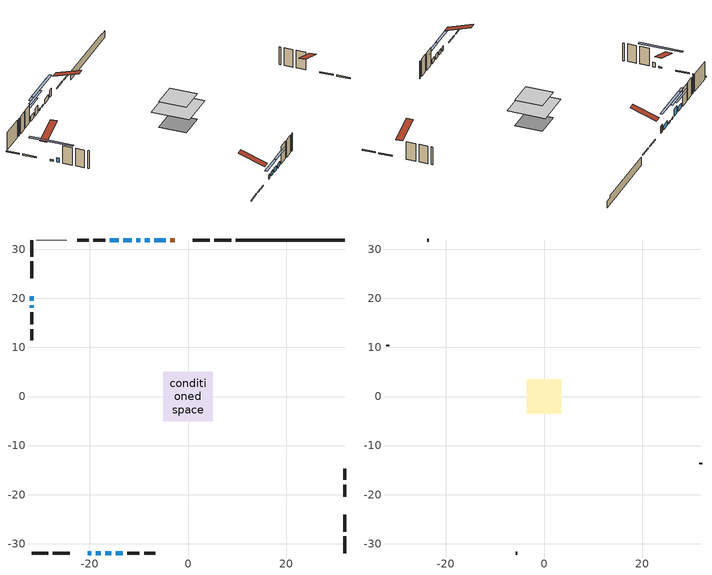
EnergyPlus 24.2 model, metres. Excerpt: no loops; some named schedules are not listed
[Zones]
conditioned space
 floor adiabatic (AdiabaticFloorConstruction): -5,-5 -5,5 5,5 5,-5 z3.27
 floor foundation (Slab1 construction): -3.53,-3.53 -3.53,3.53 3.53,3.53 3.53,-3.53 z-1.4
 wall outside (RimJoist1 construction): 8.76,31.89 5.32,31.89 / -31.89,-31.89 -28.45,-31.89 / -31.89,31.89 -31.89,28.45 / 31.89,-31.89 31.89,-28.45 z0.83:1.13
 wall outside (RimJoist2 construction): 4.39,31.89 0.95,31.89 / -27.52,-31.89 -24.08,-31.89 / -31.89,27.52 -31.89,24.08 / 31.89,-27.52 31.89,-24.08 z0.83:1.13
 wall outside (AdiabaticWallConstruction 1): -2.72,31.89 -3.58,31.89 z0.83:2.86
 wall outside (AdiabaticWallConstruction): -4.51,31.89 -6.86,31.89 / -31.89,18.62 -31.89,18.07 / -18.77,-31.89 -17.76,-31.89 / -16.83,-31.89 -15.66,-31.89 z0.83:2.05; -20.41,-31.89 -19.69,-31.89 / -14.73,-31.89 -13.28,-31.89 z0.83:1.97; -7.79,31.89 -8.78,31.89 / -9.71,31.89 -10.57,31.89 / -31.89,20.41 -31.89,19.54 z0.83:1.19; -11.5,31.89 -13.2,31.89 z0.83:2.84; -14.13,31.89 -15.94,31.89 z0.83:2.13
 wall outside (Wall1 construction): -16.86,31.89 -19.33,31.89 / -12.35,-31.89 -9.89,-31.89 / -31.89,17.14 -31.89,14.68 / 31.89,-20.41 31.89,-17.94 z0.83:5.71
 wall outside (Wall2 construction): -20.26,31.89 -22.53,31.89 / -8.96,-31.89 -6.69,-31.89 / -31.89,13.75 -31.89,11.48 / 31.89,-17.01 31.89,-14.74 z0.83:5.71
 wall foundation (FoundationWall1 construction): 9.69,31.89,-1.4 9.69,31.89,0.83 29.67,31.89,0.83 29.67,31.89,0.39 31.89,31.89,0.39 31.89,31.89,-1.4
 wall adiabatic (Wall4 construction): -24.7,31.89 -30.96,31.89 z0.83:5.71
 window (WindowConstruction): -4.51,31.89 -6.86,31.89 z0.83:2.05
 window (WindowConstruction 7): -20.41,-31.89 -19.7,-31.89 z0.83:1.97
 window (WindowConstruction 8): -7.79,31.89 -8.78,31.89 z0.83:1.19
 window (WindowConstruction 9): -9.71,31.89 -10.57,31.89 z0.83:1.19
 window (WindowConstruction 10): -31.89,20.41 -31.89,19.54 z0.83:1.19
 window (WindowConstruction 1): -31.89,18.61 -31.89,18.07 z0.83:2.05
 window (WindowConstruction 2): -18.77,-31.89 -17.76,-31.89 z0.83:2.05
 window (WindowConstruction 3): -16.83,-31.89 -15.66,-31.89 z0.83:2.05
 window (WindowConstruction 4): -11.5,31.89 -13.2,31.89 z0.83:2.84
 window (WindowConstruction 5): -14.13,31.89 -15.94,31.89 z0.83:2.13
 window (WindowConstruction 6): -14.73,-31.89 -13.28,-31.89 z0.83:1.97
 door (Door): -2.72,31.89 -3.58,31.89 z0.83:2.86
 ceiling adiabatic (AdiabaticFloorConstruction): 5,-5 5,5 -5,5 -5,-5 z3.27
attic - vented
 floor to conditioned space (Floor1 construction Reversed): -3.53,-3.53 -3.53,3.53 3.53,3.53 3.53,-3.53 z5.71
 wall outside (Wall3 construction): -23.46,31.89 -23.77,31.89 / -5.76,-31.89 -5.45,-31.89 / -31.89,10.55 -31.89,10.24 / 31.89,-13.81 31.89,-13.5 z0.83:5.71
 roof outside (Roof1 construction): -1.79,31.89,5.71 -1.79,25.01,8 0.02,25.01,8 0.02,31.89,5.71; -21.34,-31.89,5.71 -21.34,-25.01,8 -23.15,-25.01,8 -23.15,-31.89,5.71; -31.89,21.34,5.71 -25.01,21.34,8 -25.01,23.15,8 -31.89,23.15,5.71; 31.89,-21.34,5.71 25.01,-21.34,8 25.01,-23.15,8 31.89,-23.15,5.71
shading: -17.07,-31.89 -23.04,-31.89 -23.04,-32.5 -17.07,-32.5 z4.6; -14.04,31.89 -2.53,31.89 -2.53,32.5 -14.04,32.5 z6.45; -15.83,31.89 -4.45,31.89 -4.45,32.5 -15.83,32.5 z6.45; -31.89,14.28 -31.89,25.67 -32.5,25.67 -32.5,14.28 z6.45; -15.83,31.89 -8.87,31.89 -8.87,32.5 -15.83,32.5 z5.47; -18.57,31.89 -11.5,31.89 -11.5,32.5 -18.57,32.5 z4.76; -10.65,-31.89 -17.36,-31.89 -17.36,-32.5 -10.65,-32.5 z4.6
[Building]
Building 1: Terrain=Suburbs
[Site:Location]
Montreal Intl AP_QC: Latitude {deg}=45.47; Longitude {deg}=-73.74; Time Zone {hr}=-5; Elevation {m}=36; Keep Site Location Information=Yes
[Site:GroundTemperature:Shallow]
2.07863, -0.316383, -0.508184, 0.628371, 5.19101, 9.73239, 13.6695, 16.1636, 16.3755, 14.347, 10.5102, 6.10817
[Site:WaterMainsTemperature]
Calculation Method=Schedule; Temperature Schedule=mains temperature schedule
[Material] Roughness=Rough; Thermal Absorptance=0.9
Name | Thickness {m} | Conductivity {W/m-K} | Density {kg/m3} | Specific Heat {J/kg-K} | Solar Absorptance | Visible Absorptance
asphalt or fiberglass shingles | 0.00635 | 0.162714 | 1121.4 | 1465.45 | 0.4 | 0.4
ceiling loosefill ins | 0.169333 | 0.0480833 | 16.02 | 1046.75 | 0.7 | 0.7
ceiling stud and cavity | 0.1397 | 0.419767 | 65.682 | 1177.47 | 0.7 | 0.7
concrete 4.0 in. | 0.1016 | 1.803125 | 2242.8 | 837.4 | 0.7 | 0.7
concrete 8.0 in. | 0.2032 | 1.803125 | 2242.8 | 837.4 | 0.7 | 0.7
door material | 0.04445 | 0.0451087 | 512.64 | 1214.23 | 0.7 | 0.7
floor covering | 0.0127 | 0.0433444 | 54.468 | 1339.84 | 0.6 | 0.6
floor rigid ins; wall rigid ins | 0.512978 | 0.029427 | 32.04 | 1214.23 | 0.7 | 0.7
floor stud and cavity | 0.1397 | 1.75129 | 37.0049 | 1207.88 | 0.7 | 0.7
furniture material conditioned space 1 | 0.1524 | 0.115458 | 640.8 | 1214.23 | 0.6 | 0.6
gypsum board | 0.0127 | 0.160291 | 801 | 837.4 | 0.6 | 0.6
osb sheathing 0.5 in. | 0.0127 | 0.115458 | 512.64 | 1214.23 | 0.7 | 0.7
osb sheathing 0.5 in. 1 | 0.0127 | 0.115458 | 512.64 | 1214.23 | 0.4 | 0.4
osb sheathing 0.75 in. | 0.01905 | 0.115458 | 512.64 | 1214.23 | 0.7 | 0.7
osb sheathing 2.0 in. | 0.0508 | 0.115458 | 512.64 | 1214.23 | 0.7 | 0.7
rim joist stud and cavity | 0.0508 | 0.0380316 | 125.044 | 1163.47 | 0.6 | 0.6
rim joist stud and cavity 1 | 0.0508 | 0.126838 | 50.32683 | 1063.81 | 0.6 | 0.6
wall stud and cavity | 0.1397 | 0.117539 | 139.0536 | 1170.24 | 0.7 | 0.7
wall stud and cavity 1 | 0.1397 | 0.0996715 | 139.0536 | 1170.24 | 0.7 | 0.7
wall stud and cavity 2 | 0.0889 | 6.9971 | 50.32683 | 1063.81 | 0.6 | 0.6
wall stud and cavity 3 | 0.1397 | 0.103367 | 139.0536 | 1170.24 | 0.7 | 0.7
wall stud and cavity 4 | 0.0889 | 0.380278 | 52.3479 | 1209.89 | 0.7 | 0.7
wall stud and cavity 5 | 0.0889 | 0.391764 | 83.0341 | 1211.67 | 0.7 | 0.7
wood siding | 0.0254 | 0.102417 | 544.68 | 1172.36 | 0.4 | 0.4
wood siding 1 | 0.00254 | 0.102417 | 544.68 | 1172.36 | 0.4 | 0.4
wood siding 2; wood siding 3; wood siding 4 | 0.0254 | 0.102417 | 544.68 | 1172.36 | 0.7 | 0.7
[WindowMaterial:SimpleGlazingSystem]
Name | U-Factor {W/m2-K} | Solar Heat Gain Coefficient
WindowMaterial | 1.75223 | 0.39
WindowMaterial 1 | 1.88339 | 0.35
WindowMaterial 2 | 1.89305 | 0.35
WindowMaterial 3 | 3.02581 | 0.46
WindowMaterial 4 | 1.6858 | 0.42
WindowMaterial 5 | 1.72838 | 0.4
WindowMaterial 6 | 1.85046 | 0.36
WindowMaterial 7 | 2.103699 | 0.27
WindowMaterial 8 | 2.117894 | 0.27
[Construction]
AdiabaticFloorConstruction: floor stud and cavity, floor rigid ins, osb sheathing 0.75 in., floor covering
AdiabaticWallConstruction: wood siding 3, wall rigid ins, wall stud and cavity 4, gypsum board
AdiabaticWallConstruction 1: wood siding 4, wall rigid ins, wall stud and cavity 4, gypsum board
Door: door material
Floor1 construction Reversed: gypsum board, ceiling stud and cavity, ceiling loosefill ins
FoundationWall1 construction: concrete 8.0 in.
furniture construction conditioned space 1: furniture material conditioned space 1
PartitionWallConstruction: gypsum board, wall stud and cavity 5, gypsum board
RimJoist1 construction: wood siding 2, osb sheathing 2.0 in., rim joist stud and cavity
RimJoist2 construction: wood siding 2, rim joist stud and cavity 1
Roof1 construction: asphalt or fiberglass shingles
Slab1 construction: concrete 4.0 in.
Wall1 construction: wood siding, osb sheathing 0.5 in., wall stud and cavity, gypsum board
Wall2 construction: wood siding, osb sheathing 0.5 in., wall stud and cavity 1, gypsum board
Wall3 construction: wood siding 1, wall stud and cavity 2
Wall4 construction: osb sheathing 0.5 in. 1, wall stud and cavity 3, gypsum board
WindowConstruction; WindowConstruction 3: WindowMaterial
WindowConstruction 1: WindowMaterial 1
WindowConstruction 10; WindowConstruction 9: WindowMaterial 8
WindowConstruction 2: WindowMaterial 2
WindowConstruction 4: WindowMaterial 3
WindowConstruction 5: WindowMaterial 4
WindowConstruction 6: WindowMaterial 5
WindowConstruction 7: WindowMaterial 6
WindowConstruction 8: WindowMaterial 7
[Zone] Multiplier=1; Part of Total Floor Area=Yes
Name | Volume {m3}
attic - vented | 18.578
conditioned space | 373.4
[Space]
Name | Zone | Volume {m3}
attic - vented 1 | attic - vented | 18.578
conditioned space 1 | conditioned space | 373.4
[ZoneInfiltration:EffectiveLeakageArea]
infil attic - vented 1: Zone or Space=attic - vented 1; Schedule=Always On Discrete; Effective Air Leakage Area {cm2}=1996; Stack Coefficient=0.000498607; Wind Coefficient=1.50869e-05
[ZoneMixing]
whole house fan mix: Zone or Space=attic - vented; Schedule=Always On Continuous; Design Flow Rate Calculation Method=Flow/Zone; Design Flow Rate {m3/s}=0; Source Zone or Space=conditioned space
[SurfaceProperty:ExposedFoundationPerimeter]
Slab1: Exposed Perimeter Calculation Method=TotalExposedPerimeter; Total Exposed Perimeter {m}=22.199
[InternalMass] Zone or ZoneList=conditioned space; Space or SpaceList=conditioned space 1
Name | Construction | Surface Area {m2}
furniture mass conditioned space 1 | furniture construction conditioned space 1 | 59.8801
partition wall mass | PartitionWallConstruction | 149.7
[Lights]
interior lighting: Zone or ZoneList or Space or SpaceList=conditioned space 1; Schedule=interior lighting schedule; Design Level Calculation Method=LightingLevel; Lighting Level {W}=343.2; Return Air Fraction=0; Fraction Radiant=0.6; Fraction Visible=0.2; Fraction Replaceable=1
[People]
occupants: Zone or ZoneList or Space or SpaceList=conditioned space 1; Number of People Schedule=occupants schedule; Number of People Calculation Method=People; Number of People=3; Fraction Radiant=0.314171; Sensible Heat Fraction=0.56303; Activity Level Schedule=occupants activity schedule; Carbon Dioxide Generation Rate {m3/s-W}=0; Enable ASHRAE 55 Comfort Warnings=No; Mean Radiant Temperature Calculation Type=EnclosureAveraged
[ElectricEquipment] Zone or ZoneList or Space or SpaceList=conditioned space 1; Design Level Calculation Method=EquipmentLevel
Name | Schedule | Design Level {W} | Fraction Latent | Fraction Radiant | Fraction Lost
clothes dryer | clothes dryer schedule | 140.772 | 0.015 | 0.081 | 0.85
clothes washer | clothes washer schedule | 32.1985 | 0.03 | 0.162 | 0.7
cooking range | cooking range schedule | 208.969 | 0.08 | 0.432 | 0.2
dishwasher | dishwasher schedule | 66.8632 | 0.3 | 0.18 | 0.4
fridge | fridge schedule | 72.9452 | 0 | 0.6 | 0
mech vent bath fan 0 | mech vent bath fan 0 schedule | 50.2 | 0 | 0 | 1
mech vent bath fan 1 | mech vent bath fan 1 schedule | 50.2 | 0 | 0 | 1
mech vent house fan | mech vent house fan schedule | 0.95 | 0 | 0 | 1
mech vent house fan cfis | mech vent house fan cfis schedule | 0 | 0 | 0 | 0
mech vent range fan 0 | mech vent range fan 0 schedule | 57 | 0 | 0 | 1
misc plug loads | misc plug loads schedule | 494.7 | 0.045 | 0.513 | 0.1
whole house fan | Always On Discrete | 0 | 0 | 0 | 1
[OtherEquipment] Zone or ZoneList or Space or SpaceList=conditioned space 1; Design Level Calculation Method=EquipmentLevel
Name | Fuel Type | Schedule | Design Level {W} | Fraction Latent | Fraction Radiant | Fraction Lost
clothes dryer 1 | Electricity | clothes dryer schedule | 0 | 0.015 | 0.081 | 0.85
cooking range 1 | Electricity | cooking range schedule | 0 | 0.08 | 0.432 | 0.2
general water use latent | None | general water use schedule | 59.3978 | 1 | 0 | 0
general water use sensible | None | general water use schedule | -58.539 | 0 | 0.6 | 0
mech vent house fan latent load | None | Always On Discrete | 0 | 1 | 0 | 0
mech vent house fan sensible load | None | Always On Discrete | 0 | 0 | 0 | 0
water heater energy adjustment1 | Electricity | Always On Discrete | 0.01 | 0 | 0 | 1
[ZoneInfiltration:DesignFlowRate] Zone or ZoneList or Space or SpaceList=conditioned space 1; Schedule=Always On Discrete; Design Flow Rate Calculation Method=Flow/Zone; Design Flow Rate {m3/s}=0
infil flow; natural vent flow; whole house fan flow
[AvailabilityManager:Scheduled]
furnace airloop Availability Manager: Schedule=Always On Discrete
[Foundation:Kiva]
Foundation Kiva 1: Initial Indoor Air Temperature {C}=18; Wall Height Above Grade {m}=0.830001; Wall Depth Below Slab {m}=0.2032
[Foundation:Kiva:Settings]
Soil Conductivity {W/m-K}=0.849921; Soil Density {kg/m3}=1842.3; Soil Specific Heat {J/kg-K}=418.7; Ground Solar Absorptivity=0.9; Ground Thermal Absorptivity=0.9; Ground Surface Roughness {m}=0.03; Far-Field Width {m}=40; Deep-Ground Boundary Condition=ZeroFlux; Deep-Ground Depth {m}=40; Minimum Cell Dimension {m}=0.2; Maximum Cell Growth Coefficient=3; Simulation Timestep=Timestep
[Exterior:Lights]
exterior lighting: Schedule=exterior lighting schedule; Design Level {W}=75.6
[EnergyManagementSystem:GlobalVariable]
furnace_airloop_Fan_RTF
infil_program_Qfan
infil_program_Qinf
natural_vent_program_Qnv
natural_vent_program_Qwhf
[EnergyManagementSystem:Sensor]
Name | Output:Variable or Output:Meter Index Key | Output:Variable or Output:Meter
airflow_gain | infil flow | Infiltration Sensible Heat Gain Energy
airflow_gain_1 | natural vent flow | Infiltration Sensible Heat Gain Energy
airflow_gain_2 | whole house fan flow | Infiltration Sensible Heat Gain Energy
airflow_loss | infil flow | Infiltration Sensible Heat Loss Energy
airflow_loss_1 | natural vent flow | Infiltration Sensible Heat Loss Energy
airflow_loss_2 | whole house fan flow | Infiltration Sensible Heat Loss Energy
clg_load_cond |  | Cooling:EnergyTransfer:Zone:CONDITIONED SPACE
clg_sp_s; clg_sp_s_1 | cooling setpoint | Schedule Value
clothes_dryer_exhaust_0_sch_s | clothes dryer exhaust 0 schedule | Schedule Value
cool_season | cooling season schedule | Schedule Value
htg_load_cond |  | Heating:EnergyTransfer:Zone:CONDITIONED SPACE
htg_sp_s; htg_sp_s_1 | heating setpoint | Schedule Value
ig_ee_conv | clothes dryer | Electric Equipment Convective Heating Energy
ig_ee_conv_2 | cooking range | Electric Equipment Convective Heating Energy
ig_ee_conv_4 | fridge | Electric Equipment Convective Heating Energy
ig_ee_conv_5 | misc plug loads | Electric Equipment Convective Heating Energy
ig_ee_conv_6 | whole house fan | Electric Equipment Convective Heating Energy
ig_ee_rad | clothes dryer | Electric Equipment Radiant Heating Energy
ig_ee_rad_2 | cooking range | Electric Equipment Radiant Heating Energy
ig_ee_rad_4 | fridge | Electric Equipment Radiant Heating Energy
ig_ee_rad_5 | misc plug loads | Electric Equipment Radiant Heating Energy
ig_ee_rad_6 | whole house fan | Electric Equipment Radiant Heating Energy
ig_lgt_conv | interior lighting | Lights Convective Heating Energy
ig_lgt_rad | interior lighting | Lights Radiant Heating Energy
ig_lgt_vis | interior lighting | Lights Visible Radiation Heating Energy
ig_oe_conv | clothes dryer 1 | Other Equipment Convective Heating Energy
ig_oe_conv_1 | cooking range 1 | Other Equipment Convective Heating Energy
ig_oe_conv_2 | general water use latent | Other Equipment Convective Heating Energy
ig_oe_conv_3 | general water use sensible | Other Equipment Convective Heating Energy
ig_oe_conv_4 | water heater energy adjustment1 | Other Equipment Convective Heating Energy
ig_oe_rad | clothes dryer 1 | Other Equipment Radiant Heating Energy
ig_oe_rad_1 | cooking range 1 | Other Equipment Radiant Heating Energy
ig_oe_rad_2 | general water use latent | Other Equipment Radiant Heating Energy
ig_oe_rad_3 | general water use sensible | Other Equipment Radiant Heating Energy
ig_oe_rad_4 | water heater energy adjustment1 | Other Equipment Radiant Heating Energy
ig_ppl_conv | occupants | People Convective Heating Energy
ig_ppl_rad | occupants | People Radiant Heating Energy
im_conv | furniture mass conditioned space 1 | Surface Inside Face Convection Heat Gain Energy
im_conv_1 | partition wall mass | Surface Inside Face Convection Heat Gain Energy
im_ig | furniture mass conditioned space 1 | Surface Inside Face Internal Gains Radiation Heat Gain Energy
im_ig_1 | partition wall mass | Surface Inside Face Internal Gains Radiation Heat Gain Energy
im_lgt | furniture mass conditioned space 1 | Surface Inside Face Lights Radiation Heat Gain Energy
im_lgt_1 | partition wall mass | Surface Inside Face Lights Radiation Heat Gain Energy
im_sol | furniture mass conditioned space 1 | Surface Inside Face Solar Radiation Heat Gain Energy
im_sol_1 | partition wall mass | Surface Inside Face Solar Radiation Heat Gain Energy
im_surf | furniture mass conditioned space 1 | Surface Inside Face Net Surface Thermal Radiation Heat Gain Energy
im_surf_1 | partition wall mass | Surface Inside Face Net Surface Thermal Radiation Heat Gain Energy
mech_vent_bath_fan_0_sch_s | mech vent bath fan 0 schedule | Schedule Value
mech_vent_bath_fan_1_sch_s | mech vent bath fan 1 schedule | Schedule Value
mech_vent_range_fan_0_sch_s | mech vent range fan 0 schedule | Schedule Value
mv_conv | mech vent bath fan 0 | Electric Equipment Convective Heating Energy
mv_conv_1 | mech vent bath fan 1 | Electric Equipment Convective Heating Energy
mv_conv_2 | mech vent house fan | Electric Equipment Convective Heating Energy
mv_conv_3 | mech vent house fan cfis | Electric Equipment Convective Heating Energy
mv_conv_4 | mech vent range fan 0 | Electric Equipment Convective Heating Energy
mv_conv_5 | mech vent house fan latent load | Other Equipment Convective Heating Energy
mv_conv_6 | mech vent house fan sensible load | Other Equipment Convective Heating Energy
mv_rad | mech vent bath fan 0 | Electric Equipment Radiant Heating Energy
mv_rad_1 | mech vent bath fan 1 | Electric Equipment Radiant Heating Energy
mv_rad_2 | mech vent house fan | Electric Equipment Radiant Heating Energy
mv_rad_3 | mech vent house fan cfis | Electric Equipment Radiant Heating Energy
mv_rad_4 | mech vent range fan 0 | Electric Equipment Radiant Heating Energy
mv_rad_5 | mech vent house fan latent load | Other Equipment Radiant Heating Energy
mv_rad_6 | mech vent house fan sensible load | Other Equipment Radiant Heating Energy
natural_vent_s | natural vent schedule | Schedule Value
out_pb_s |  | Site Outdoor Air Barometric Pressure
out_wt_s |  | Site Outdoor Air Humidity Ratio
site_vw_s |  | Site Wind Speed
ss_back_out | Window1 | Surface Window Shortwave from Zone Back Out Window Heat Transfer Rate
ss_back_out_1 | Window10 | Surface Window Shortwave from Zone Back Out Window Heat Transfer Rate
ss_back_out_10 | Window9 | Surface Window Shortwave from Zone Back Out Window Heat Transfer Rate
ss_back_out_2 | Window11 | Surface Window Shortwave from Zone Back Out Window Heat Transfer Rate
ss_back_out_3 | Window12 | Surface Window Shortwave from Zone Back Out Window Heat Transfer Rate
ss_back_out_4 | Window13 | Surface Window Shortwave from Zone Back Out Window Heat Transfer Rate
ss_back_out_5 | Window3 | Surface Window Shortwave from Zone Back Out Window Heat Transfer Rate
ss_back_out_6 | Window4 | Surface Window Shortwave from Zone Back Out Window Heat Transfer Rate
ss_back_out_7 | Window5 | Surface Window Shortwave from Zone Back Out Window Heat Transfer Rate
ss_back_out_8 | Window7 | Surface Window Shortwave from Zone Back Out Window Heat Transfer Rate
ss_back_out_9 | Window8 | Surface Window Shortwave from Zone Back Out Window Heat Transfer Rate
ss_conv | Door1 | Surface Inside Face Convection Heat Gain Energy
ss_conv_1 | Window1 | Surface Inside Face Convection Heat Gain Energy
ss_conv_10 | Window8 | Surface Inside Face Convection Heat Gain Energy
ss_conv_11 | Window9 | Surface Inside Face Convection Heat Gain Energy
ss_conv_2 | Window10 | Surface Inside Face Convection Heat Gain Energy
ss_conv_3 | Window11 | Surface Inside Face Convection Heat Gain Energy
ss_conv_4 | Window12 | Surface Inside Face Convection Heat Gain Energy
ss_conv_5 | Window13 | Surface Inside Face Convection Heat Gain Energy
ss_conv_6 | Window3 | Surface Inside Face Convection Heat Gain Energy
ss_conv_7 | Window4 | Surface Inside Face Convection Heat Gain Energy
ss_conv_8 | Window5 | Surface Inside Face Convection Heat Gain Energy
ss_conv_9 | Window7 | Surface Inside Face Convection Heat Gain Energy
ss_ig | Door1 | Surface Inside Face Internal Gains Radiation Heat Gain Energy
ss_ig_1 | Window1 | Surface Inside Face Internal Gains Radiation Heat Gain Energy
ss_ig_10 | Window8 | Surface Inside Face Internal Gains Radiation Heat Gain Energy
ss_ig_11 | Window9 | Surface Inside Face Internal Gains Radiation Heat Gain Energy
ss_ig_2 | Window10 | Surface Inside Face Internal Gains Radiation Heat Gain Energy
ss_ig_3 | Window11 | Surface Inside Face Internal Gains Radiation Heat Gain Energy
ss_ig_4 | Window12 | Surface Inside Face Internal Gains Radiation Heat Gain Energy
ss_ig_5 | Window13 | Surface Inside Face Internal Gains Radiation Heat Gain Energy
ss_ig_6 | Window3 | Surface Inside Face Internal Gains Radiation Heat Gain Energy
ss_ig_7 | Window4 | Surface Inside Face Internal Gains Radiation Heat Gain Energy
ss_ig_8 | Window5 | Surface Inside Face Internal Gains Radiation Heat Gain Energy
ss_ig_9 | Window7 | Surface Inside Face Internal Gains Radiation Heat Gain Energy
ss_lgt | Door1 | Surface Inside Face Lights Radiation Heat Gain Energy
ss_sol | Door1 | Surface Inside Face Solar Radiation Heat Gain Energy
ss_surf | Door1 | Surface Inside Face Net Surface Thermal Radiation Heat Gain Energy
ss_surf_1 | Window1 | Surface Inside Face Net Surface Thermal Radiation Heat Gain Energy
ss_surf_10 | Window8 | Surface Inside Face Net Surface Thermal Radiation Heat Gain Energy
ss_surf_11 | Window9 | Surface Inside Face Net Surface Thermal Radiation Heat Gain Energy
ss_surf_2 | Window10 | Surface Inside Face Net Surface Thermal Radiation Heat Gain Energy
ss_surf_3 | Window11 | Surface Inside Face Net Surface Thermal Radiation Heat Gain Energy
ss_surf_4 | Window12 | Surface Inside Face Net Surface Thermal Radiation Heat Gain Energy
ss_surf_5 | Window13 | Surface Inside Face Net Surface Thermal Radiation Heat Gain Energy
ss_surf_6 | Window3 | Surface Inside Face Net Surface Thermal Radiation Heat Gain Energy
ss_surf_7 | Window4 | Surface Inside Face Net Surface Thermal Radiation Heat Gain Energy
ss_surf_8 | Window5 | Surface Inside Face Net Surface Thermal Radiation Heat Gain Energy
ss_surf_9 | Window7 | Surface Inside Face Net Surface Thermal Radiation Heat Gain Energy
ss_trans_in | Window1 | Surface Window Transmitted Solar Radiation Rate
ss_trans_in_1 | Window10 | Surface Window Transmitted Solar Radiation Rate
ss_trans_in_10 | Window9 | Surface Window Transmitted Solar Radiation Rate
ss_trans_in_2 | Window11 | Surface Window Transmitted Solar Radiation Rate
ss_trans_in_3 | Window12 | Surface Window Transmitted Solar Radiation Rate
ss_trans_in_4 | Window13 | Surface Window Transmitted Solar Radiation Rate
ss_trans_in_5 | Window3 | Surface Window Transmitted Solar Radiation Rate
ss_trans_in_6 | Window4 | Surface Window Transmitted Solar Radiation Rate
ss_trans_in_7 | Window5 | Surface Window Transmitted Solar Radiation Rate
ss_trans_in_8 | Window7 | Surface Window Transmitted Solar Radiation Rate
ss_trans_in_9 | Window8 | Surface Window Transmitted Solar Radiation Rate
ss_trans_out | Window1 | Surface Inside Face Initial Transmitted Diffuse Transmitted Out Window Solar Radiation Rate
ss_trans_out_1 | Window10 | Surface Inside Face Initial Transmitted Diffuse Transmitted Out Window Solar Radiation Rate
ss_trans_out_10 | Window9 | Surface Inside Face Initial Transmitted Diffuse Transmitted Out Window Solar Radiation Rate
ss_trans_out_2 | Window11 | Surface Inside Face Initial Transmitted Diffuse Transmitted Out Window Solar Radiation Rate
ss_trans_out_3 | Window12 | Surface Inside Face Initial Transmitted Diffuse Transmitted Out Window Solar Radiation Rate
ss_trans_out_4 | Window13 | Surface Inside Face Initial Transmitted Diffuse Transmitted Out Window Solar Radiation Rate
ss_trans_out_5 | Window3 | Surface Inside Face Initial Transmitted Diffuse Transmitted Out Window Solar Radiation Rate
ss_trans_out_6 | Window4 | Surface Inside Face Initial Transmitted Diffuse Transmitted Out Window Solar Radiation Rate
ss_trans_out_7 | Window5 | Surface Inside Face Initial Transmitted Diffuse Transmitted Out Window Solar Radiation Rate
ss_trans_out_8 | Window7 | Surface Inside Face Initial Transmitted Diffuse Transmitted Out Window Solar Radiation Rate
ss_trans_out_9 | Window8 | Surface Inside Face Initial Transmitted Diffuse Transmitted Out Window Solar Radiation Rate
s_conv | Floor1 | Surface Inside Face Convection Heat Gain Energy
s_conv_1 | FoundationWall1 | Surface Inside Face Convection Heat Gain Energy
s_conv_10 | RimJoist2:270 | Surface Inside Face Convection Heat Gain Energy
s_conv_11 | RimJoist2:90 | Surface Inside Face Convection Heat Gain Energy
s_conv_12 | Slab1 | Surface Inside Face Convection Heat Gain Energy
s_conv_13 | Wall1:0 | Surface Inside Face Convection Heat Gain Energy
s_conv_14 | Wall1:180 | Surface Inside Face Convection Heat Gain Energy
s_conv_15 | Wall1:270 | Surface Inside Face Convection Heat Gain Energy
s_conv_16 | Wall1:90 | Surface Inside Face Convection Heat Gain Energy
s_conv_17 | Wall2:0 | Surface Inside Face Convection Heat Gain Energy
s_conv_18 | Wall2:180 | Surface Inside Face Convection Heat Gain Energy
s_conv_19 | Wall2:270 | Surface Inside Face Convection Heat Gain Energy
s_conv_2 | inferred conditioned ceiling | Surface Inside Face Convection Heat Gain Energy
s_conv_20 | Wall2:90 | Surface Inside Face Convection Heat Gain Energy
s_conv_21 | Wall4 | Surface Inside Face Convection Heat Gain Energy
s_conv_3 | inferred conditioned floor | Surface Inside Face Convection Heat Gain Energy
s_conv_4 | RimJoist1:0 | Surface Inside Face Convection Heat Gain Energy
s_conv_5 | RimJoist1:180 | Surface Inside Face Convection Heat Gain Energy
